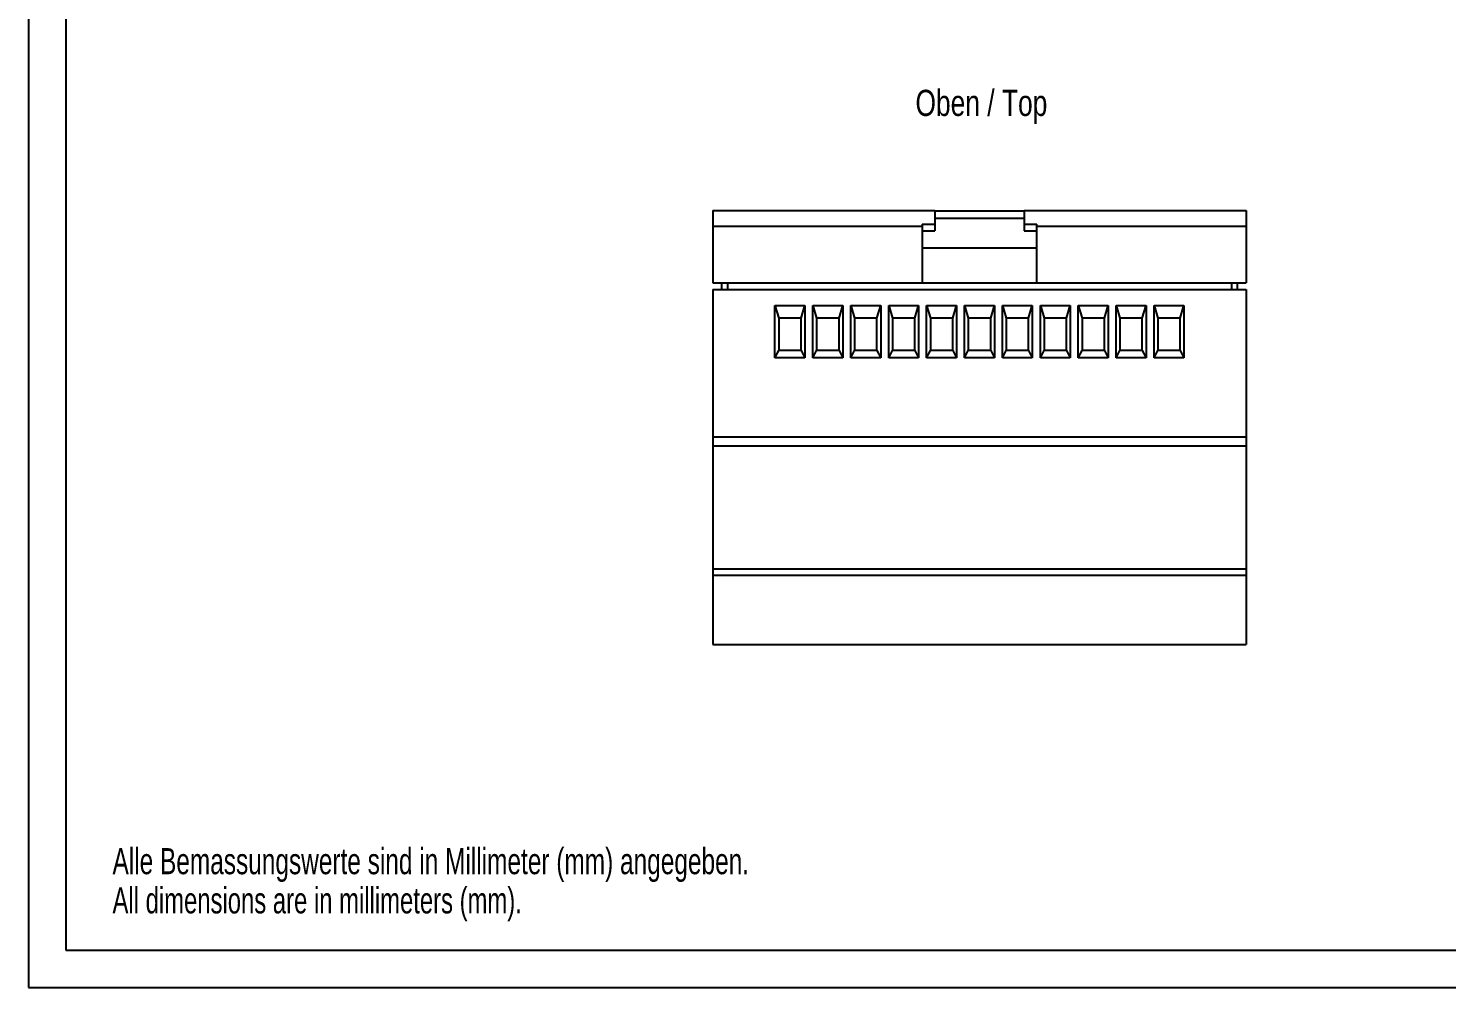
# Model space of a CAD drawing. Extents: x 0 to 420, y 0 to 297.
# Drawn here: x 0 to 190, y 0 to 128.5 of the extents above; entities that cross this region are included whole.
import ezdxf

# ---------------------------------------------------------------- set-up
doc = ezdxf.new("R2010")
doc.units = 0
doc.header["$LTSCALE"] = 23.1
for name, color, linetype in [('13000_TOP', 7, 'CONTINUOUS'), ('13300_TOP_GERMAN_ENGLISH', 7, 'CONTINUOUS'), ('90000_FRAME', 7, 'CONTINUOUS'), ('91000_TIP', 7, 'CONTINUOUS')]:
    doc.layers.add(name, color=color, linetype=linetype)
doc.styles.get("Standard").update_dxf_attribs({"font": 'txt', "width": 0.8})

msp = doc.modelspace()

# ---------------------------------------------------------------- linework, layer by layer
at = {"layer": '13000_TOP', "color": 7, "linetype": 'CONTINUOUS'}
for p, q in [((91.697, 104.096), (91.697, 94.396)), ((91.697, 104.096), (121.472, 104.096)), ((121.472, 104.096), (121.472, 101.346)), ((121.472, 104.046), (133.422, 104.046)), ((121.472, 103.046), (133.422, 103.046)), ((133.422, 104.096), (133.422, 101.346)), ((133.422, 104.096), (163.197, 104.096)), ((163.197, 104.096), (163.197, 94.396)), ((91.697, 101.988), (119.758, 101.988)), ((119.758, 102.269), (119.758, 94.396)), ((119.758, 102.269), (121.472, 102.269)), ((119.758, 101.346), (121.472, 101.346)), ((133.422, 101.346), (135.136, 101.346)), ((133.447, 102.269), (135.136, 102.269)), ((135.136, 94.396), (135.136, 102.269)), ((135.136, 101.988), (163.197, 101.988)), ((119.758, 99.093), (135.136, 99.093)), ((91.697, 94.396), (163.197, 94.396)), ((91.697, 93.496), (91.697, 45.973)), ((91.697, 93.496), (163.197, 93.496)), ((92.897, 94.396), (92.897, 93.496)), ((93.697, 94.396), (93.697, 93.496)), ((161.197, 94.396), (161.197, 93.496)), ((161.997, 94.396), (161.997, 93.496)), ((163.197, 93.496), (163.197, 45.973)), ((100.047, 91.346), (100.547, 89.646)), ((100.047, 84.346), (100.047, 91.346)), ((100.047, 91.346), (104.047, 91.346)), ((103.547, 89.646), (104.047, 91.346)), ((104.047, 91.346), (104.047, 84.346)), ((105.127, 91.346), (105.627, 89.646)), ((105.127, 84.346), (105.127, 91.346)), ((105.127, 91.346), (109.127, 91.346)), ((108.627, 89.646), (109.127, 91.346)), ((109.127, 91.346), (109.127, 84.346)), ((110.207, 91.346), (110.707, 89.646)), ((110.207, 84.346), (110.207, 91.346)), ((110.207, 91.346), (114.207, 91.346)), ((113.707, 89.646), (114.207, 91.346)), ((114.207, 91.346), (114.207, 84.346)), ((115.287, 91.346), (115.787, 89.646)), ((115.287, 84.346), (115.287, 91.346)), ((115.287, 91.346), (119.287, 91.346)), ((118.787, 89.646), (119.287, 91.346)), ((119.287, 91.346), (119.287, 84.346)), ((120.367, 91.346), (120.867, 89.646)), ((120.367, 84.346), (120.367, 91.346)), ((120.367, 91.346), (124.367, 91.346)), ((123.867, 89.646), (124.367, 91.346)), ((124.367, 91.346), (124.367, 84.346)), ((125.447, 91.346), (125.947, 89.646)), ((125.447, 84.346), (125.447, 91.346)), ((125.447, 91.346), (129.447, 91.346)), ((128.947, 89.646), (129.447, 91.346)), ((129.447, 91.346), (129.447, 84.346)), ((130.527, 91.346), (131.027, 89.646)), ((130.527, 84.346), (130.527, 91.346)), ((130.527, 91.346), (134.527, 91.346)), ((134.027, 89.646), (134.527, 91.346)), ((134.527, 91.346), (134.527, 84.346)), ((135.607, 91.346), (136.107, 89.646)), ((135.607, 84.346), (135.607, 91.346)), ((135.607, 91.346), (139.607, 91.346)), ((139.107, 89.646), (139.607, 91.346)), ((139.607, 91.346), (139.607, 84.346)), ((140.687, 91.346), (141.187, 89.646)), ((140.687, 84.346), (140.687, 91.346)), ((140.687, 91.346), (144.687, 91.346)), ((144.187, 89.646), (144.687, 91.346)), ((144.687, 91.346), (144.687, 84.346)), ((145.767, 91.346), (146.267, 89.646)), ((145.767, 84.346), (145.767, 91.346)), ((145.767, 91.346), (149.767, 91.346)), ((149.267, 89.646), (149.767, 91.346)), ((149.767, 91.346), (149.767, 84.346)), ((150.847, 91.346), (151.347, 89.646)), ((150.847, 84.346), (150.847, 91.346)), ((150.847, 91.346), (154.847, 91.346)), ((154.347, 89.646), (154.847, 91.346)), ((154.847, 91.346), (154.847, 84.346)), ((100.547, 89.646), (100.547, 85.346)), ((103.547, 89.646), (100.547, 89.646)), ((103.547, 85.346), (103.547, 89.646)), ((105.627, 89.646), (105.627, 85.346)), ((108.627, 89.646), (105.627, 89.646)), ((108.627, 85.346), (108.627, 89.646)), ((110.707, 89.646), (110.707, 85.346)), ((113.707, 89.646), (110.707, 89.646)), ((113.707, 85.346), (113.707, 89.646)), ((115.787, 89.646), (115.787, 85.346)), ((118.787, 89.646), (115.787, 89.646)), ((118.787, 85.346), (118.787, 89.646)), ((120.867, 89.646), (120.867, 85.346)), ((123.867, 89.646), (120.867, 89.646)), ((123.867, 85.346), (123.867, 89.646)), ((125.947, 89.646), (125.947, 85.346)), ((128.947, 89.646), (125.947, 89.646)), ((128.947, 85.346), (128.947, 89.646)), ((131.027, 89.646), (131.027, 85.346)), ((134.027, 89.646), (131.027, 89.646)), ((134.027, 85.346), (134.027, 89.646)), ((136.107, 89.646), (136.107, 85.346)), ((139.107, 89.646), (136.107, 89.646)), ((139.107, 85.346), (139.107, 89.646)), ((141.187, 89.646), (141.187, 85.346)), ((144.187, 89.646), (141.187, 89.646)), ((144.187, 85.346), (144.187, 89.646)), ((146.267, 89.646), (146.267, 85.346)), ((149.267, 89.646), (146.267, 89.646)), ((149.267, 85.346), (149.267, 89.646)), ((151.347, 89.646), (151.347, 85.346)), ((154.347, 89.646), (151.347, 89.646)), ((154.347, 85.346), (154.347, 89.646)), ((100.047, 84.346), (100.547, 85.346)), ((104.047, 84.346), (100.047, 84.346)), ((103.547, 85.346), (100.547, 85.346)), ((103.547, 85.346), (104.047, 84.346)), ((105.127, 84.346), (105.627, 85.346)), ((109.127, 84.346), (105.127, 84.346)), ((108.627, 85.346), (105.627, 85.346)), ((108.627, 85.346), (109.127, 84.346)), ((110.207, 84.346), (110.707, 85.346)), ((114.207, 84.346), (110.207, 84.346)), ((113.707, 85.346), (110.707, 85.346)), ((113.707, 85.346), (114.207, 84.346)), ((115.287, 84.346), (115.787, 85.346)), ((119.287, 84.346), (115.287, 84.346)), ((118.787, 85.346), (115.787, 85.346)), ((118.787, 85.346), (119.287, 84.346)), ((120.367, 84.346), (120.867, 85.346)), ((124.367, 84.346), (120.367, 84.346)), ((123.867, 85.346), (120.867, 85.346)), ((123.867, 85.346), (124.367, 84.346)), ((125.447, 84.346), (125.947, 85.346)), ((129.447, 84.346), (125.447, 84.346)), ((128.947, 85.346), (125.947, 85.346)), ((128.947, 85.346), (129.447, 84.346)), ((130.527, 84.346), (131.027, 85.346)), ((134.527, 84.346), (130.527, 84.346)), ((134.027, 85.346), (131.027, 85.346)), ((134.027, 85.346), (134.527, 84.346)), ((135.607, 84.346), (136.107, 85.346)), ((139.607, 84.346), (135.607, 84.346)), ((139.107, 85.346), (136.107, 85.346)), ((139.107, 85.346), (139.607, 84.346)), ((140.687, 84.346), (141.187, 85.346)), ((144.687, 84.346), (140.687, 84.346)), ((144.187, 85.346), (141.187, 85.346)), ((144.187, 85.346), (144.687, 84.346)), ((145.767, 84.346), (146.267, 85.346)), ((149.767, 84.346), (145.767, 84.346)), ((149.267, 85.346), (146.267, 85.346)), ((149.267, 85.346), (149.767, 84.346)), ((150.847, 84.346), (151.347, 85.346)), ((154.847, 84.346), (150.847, 84.346)), ((154.347, 85.346), (151.347, 85.346)), ((154.347, 85.346), (154.847, 84.346)), ((91.697, 73.779), (163.197, 73.779)), ((91.697, 72.543), (163.197, 72.543)), ((91.697, 56.104), (163.197, 56.104)), ((91.697, 55.225), (163.197, 55.225)), ((91.697, 45.973), (163.197, 45.973))]:
    msp.add_line(p, q, dxfattribs=at)
at = {"layer": '90000_FRAME', "color": 7, "linetype": 'CONTINUOUS'}
for p, q in [((0, 297), (0, 0)), ((5, 292), (5, 5)), ((5, 5), (415, 5)), ((0, 0), (420, 0))]:
    msp.add_line(p, q, dxfattribs=at)

# ---------------------------------------------------------------- texts
at = {"layer": '13300_TOP_GERMAN_ENGLISH', "linetype": 'CONTINUOUS', "width": 0.754762}
msp.add_text('Oben / Top', height=3.5, dxfattribs=at).set_placement((118.869, 116.741))
at = {"layer": '91000_TIP', "color": 7, "linetype": 'CONTINUOUS'}
for s, width, p in [('Alle Bemassungswerte sind in Millimeter (mm) angegeben.', 0.699134, (11.276, 15.19)), ('All dimensions are in millimeters (mm).', 0.68254, (11.276, 9.94))]:
    msp.add_text(s, height=3.5, dxfattribs=dict(at, width=width)).set_placement(p)

doc.saveas('drawing.dxf')
